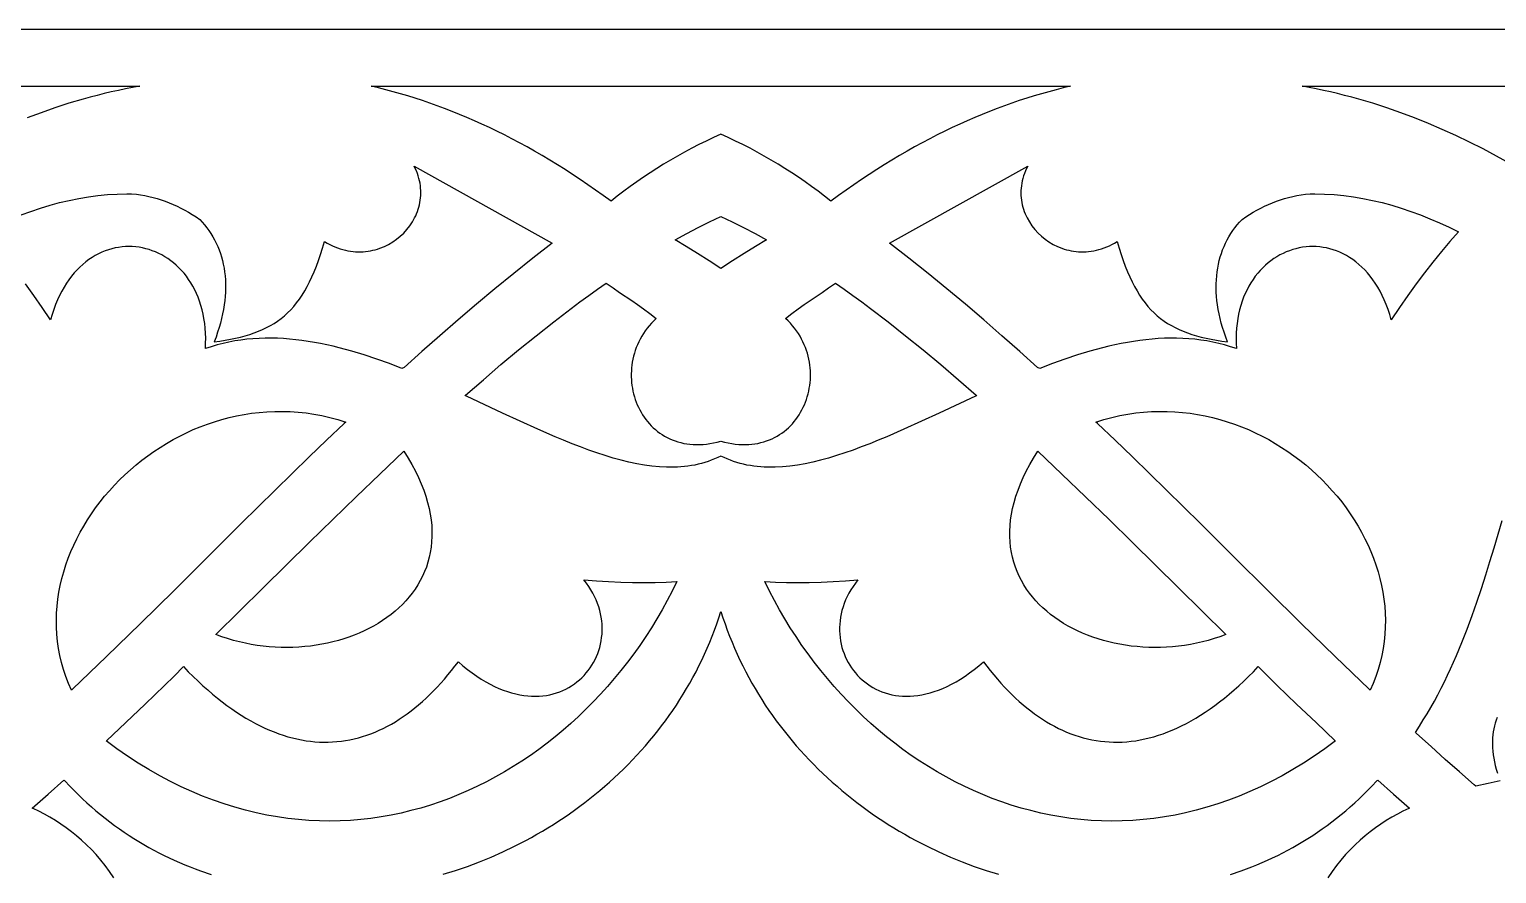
# Model space of a CAD drawing. Extents: x -170 to 170, y -20 to 44.
# Drawn here: x 58.9 to 114.6, y 11.5 to 43.5 of the extents above; entities that cross this region are included whole.
import ezdxf

# ---------------------------------------------------------------- set-up
doc = ezdxf.new("R2010")
doc.units = 0
doc.header["$MEASUREMENT"] = 0
doc.layers.add('LAYER_1', color=18, linetype='CONTINUOUS')

msp = doc.modelspace()

# ---------------------------------------------------------------- linework, layer by layer
at = {"layer": 'LAYER_1'}
for points in [[(170.235, 43.518), (-170.138, 43.518)], [(48.506, 41.362), (63.097, 41.361), (62.826, 41.313), (62.556, 41.262), (62.286, 41.206), (62.017, 41.147), (61.748, 41.084), (61.48, 41.017), (61.212, 40.947), (60.945, 40.873), (60.412, 40.715), (59.881, 40.543), (59.352, 40.358), (58.826, 40.16)], [(115.078, 38.44), (114.568, 38.718), (114.056, 38.987), (113.541, 39.245), (113.024, 39.491), (112.505, 39.726), (111.983, 39.949), (111.459, 40.16), (110.932, 40.358), (110.404, 40.543), (109.873, 40.715), (109.34, 40.873), (109.072, 40.947), (108.805, 41.017), (108.536, 41.084), (108.268, 41.147), (107.998, 41.206), (107.728, 41.262), (107.458, 41.313), (107.188, 41.361), (121.778, 41.362)], [(58.605, 36.486), (58.968, 36.62), (59.33, 36.742), (59.693, 36.853), (60.057, 36.952), (60.42, 37.038), (60.784, 37.112), (61.147, 37.173), (61.511, 37.221), (61.875, 37.256), (62.24, 37.277), (62.604, 37.284), (62.786, 37.283), (62.969, 37.277), (63.129, 37.251), (63.289, 37.221), (63.447, 37.186), (63.604, 37.147), (63.759, 37.103), (63.913, 37.054), (64.065, 37.001), (64.216, 36.943), (64.366, 36.881), (64.514, 36.814), (64.66, 36.742), (64.806, 36.666), (64.95, 36.585), (65.092, 36.499), (65.233, 36.408), (65.373, 36.312), (65.467, 36.211), (65.556, 36.107), (65.642, 36), (65.722, 35.889), (65.798, 35.775), (65.87, 35.658), (65.936, 35.538), (65.998, 35.415), (66.056, 35.289), (66.108, 35.16), (66.155, 35.028), (66.198, 34.893), (66.235, 34.755), (66.267, 34.615), (66.294, 34.472), (66.316, 34.326), (66.333, 34.178), (66.345, 34.027), (66.351, 33.874), (66.352, 33.718), (66.347, 33.56), (66.337, 33.399), (66.322, 33.236), (66.3, 33.071), (66.273, 32.903), (66.241, 32.734), (66.203, 32.562), (66.159, 32.388), (66.109, 32.213), (66.053, 32.035), (65.991, 31.855), (65.923, 31.674), (66.135, 31.704), (66.341, 31.737), (66.539, 31.773), (66.731, 31.813), (66.917, 31.857), (67.097, 31.904), (67.27, 31.956), (67.438, 32.013), (67.6, 32.074), (67.756, 32.141), (67.907, 32.213), (68.053, 32.291), (68.193, 32.374), (68.329, 32.464), (68.46, 32.561), (68.586, 32.664), (68.708, 32.775), (68.826, 32.893), (68.939, 33.018), (69.049, 33.152), (69.154, 33.293), (69.256, 33.444), (69.355, 33.603), (69.45, 33.771), (69.542, 33.948), (69.631, 34.135), (69.717, 34.332), (69.8, 34.539), (69.881, 34.756), (69.96, 34.985), (70.036, 35.224), (70.11, 35.474), (70.208, 35.416), (70.306, 35.363), (70.405, 35.315), (70.503, 35.272), (70.602, 35.233), (70.701, 35.199), (70.799, 35.17), (70.898, 35.145), (70.996, 35.125), (71.093, 35.109), (71.191, 35.097), (71.287, 35.089), (71.384, 35.085), (71.479, 35.085), (71.574, 35.089), (71.667, 35.097), (71.76, 35.109), (71.852, 35.124), (71.943, 35.143), (72.032, 35.166), (72.12, 35.191), (72.207, 35.221), (72.376, 35.288), (72.539, 35.368), (72.695, 35.46), (72.842, 35.563), (72.982, 35.676), (73.112, 35.798), (73.232, 35.93), (73.341, 36.069), (73.44, 36.217), (73.526, 36.371), (73.565, 36.451), (73.6, 36.532), (73.632, 36.614), (73.661, 36.698), (73.686, 36.783), (73.708, 36.869), (73.726, 36.957), (73.74, 37.045), (73.751, 37.134), (73.757, 37.224), (73.76, 37.315), (73.758, 37.407), (73.753, 37.499), (73.743, 37.591), (73.729, 37.684), (73.71, 37.777), (73.687, 37.871), (73.66, 37.964), (73.628, 38.058), (73.591, 38.152), (73.549, 38.246), (73.502, 38.339), (78.739, 35.415), (78.007, 34.844), (77.284, 34.267), (76.571, 33.685), (75.867, 33.097), (75.171, 32.504), (74.483, 31.906), (73.803, 31.304), (73.129, 30.698), (73.043, 30.668), (72.568, 30.849), (72.092, 31.02), (71.617, 31.177), (71.142, 31.321), (70.905, 31.388), (70.668, 31.45), (70.431, 31.508), (70.194, 31.561), (69.958, 31.61), (69.722, 31.654), (69.487, 31.693), (69.252, 31.727), (69.017, 31.756), (68.783, 31.779), (68.55, 31.797), (68.317, 31.808), (68.085, 31.813), (67.854, 31.812), (67.623, 31.805), (67.393, 31.791), (67.164, 31.77), (66.936, 31.742), (66.708, 31.707), (66.482, 31.664), (66.256, 31.614), (66.032, 31.556), (65.809, 31.49), (65.587, 31.416), (65.596, 31.618), (65.598, 31.815), (65.592, 32.007), (65.579, 32.194), (65.56, 32.376), (65.534, 32.554), (65.501, 32.726), (65.463, 32.893), (65.418, 33.055), (65.367, 33.212), (65.311, 33.363), (65.249, 33.509), (65.182, 33.65), (65.111, 33.786), (65.034, 33.915), (64.953, 34.04), (64.867, 34.158), (64.777, 34.272), (64.684, 34.379), (64.586, 34.481), (64.485, 34.577), (64.381, 34.667), (64.273, 34.751), (64.163, 34.829), (64.05, 34.901), (63.934, 34.968), (63.816, 35.028), (63.696, 35.082), (63.574, 35.13), (63.45, 35.171), (63.325, 35.206), (63.199, 35.235), (63.071, 35.258), (62.943, 35.274), (62.814, 35.283), (62.684, 35.286), (62.555, 35.283), (62.425, 35.273), (62.295, 35.256), (62.166, 35.232), (62.037, 35.202), (61.909, 35.164), (61.782, 35.12), (61.657, 35.069), (61.532, 35.01), (61.409, 34.945), (61.289, 34.873), (61.17, 34.793), (61.053, 34.706), (60.939, 34.612), (60.827, 34.511), (60.718, 34.402), (60.613, 34.286), (60.51, 34.163), (60.411, 34.031), (60.316, 33.893), (60.225, 33.746), (60.137, 33.592), (60.054, 33.431), (59.976, 33.261), (59.902, 33.084), (59.833, 32.899), (59.769, 32.706), (59.71, 32.504), (59.398, 32.975), (59.085, 33.429), (58.769, 33.867)], [(114.711, 15.03), (114.246, 14.936), (113.78, 14.833), (113.718, 14.887), (113.16, 15.371), (112.62, 15.849), (112.082, 16.332), (111.531, 16.833), (111.488, 16.873), (111.641, 17.107), (111.789, 17.343), (111.933, 17.58), (112.073, 17.819), (112.208, 18.059), (112.339, 18.301), (112.466, 18.545), (112.589, 18.79), (112.709, 19.036), (112.825, 19.283), (113.047, 19.781), (113.256, 20.284), (113.454, 20.79), (113.643, 21.299), (113.822, 21.81), (113.994, 22.324), (114.159, 22.839), (114.319, 23.355), (114.475, 23.871), (114.779, 24.903)], [(74.613, 11.492), (75.074, 11.636), (75.532, 11.794), (75.984, 11.964), (76.432, 12.148), (76.875, 12.345), (77.312, 12.554), (77.742, 12.776), (77.955, 12.892), (78.167, 13.011), (78.376, 13.133), (78.584, 13.258), (78.79, 13.386), (78.994, 13.517), (79.196, 13.651), (79.396, 13.787), (79.594, 13.927), (79.79, 14.07), (79.984, 14.216), (80.175, 14.364), (80.364, 14.516), (80.551, 14.67), (80.736, 14.827), (80.918, 14.987), (81.097, 15.15), (81.274, 15.315), (81.449, 15.483), (81.621, 15.654), (81.79, 15.828), (81.956, 16.004), (82.12, 16.183), (82.28, 16.365), (82.438, 16.549), (82.593, 16.736), (82.745, 16.925), (82.893, 17.117), (83.039, 17.311), (83.181, 17.508), (83.321, 17.707), (83.456, 17.909), (83.589, 18.114), (83.718, 18.32), (83.844, 18.529), (83.966, 18.741), (84.085, 18.955), (84.2, 19.171), (84.311, 19.389), (84.419, 19.61), (84.523, 19.833), (84.623, 20.059), (84.72, 20.286), (84.812, 20.516), (84.9, 20.748), (84.985, 20.982), (85.065, 21.219), (85.142, 21.457), (85.219, 21.219), (85.3, 20.982), (85.384, 20.748), (85.472, 20.516), (85.565, 20.286), (85.661, 20.059), (85.761, 19.833), (85.865, 19.61), (85.973, 19.389), (86.084, 19.171), (86.199, 18.955), (86.318, 18.741), (86.44, 18.529), (86.566, 18.32), (86.695, 18.114), (86.828, 17.909), (86.964, 17.707), (87.103, 17.508), (87.245, 17.311), (87.391, 17.117), (87.54, 16.925), (87.692, 16.736), (87.846, 16.549), (88.004, 16.365), (88.165, 16.183), (88.328, 16.004), (88.495, 15.828), (88.664, 15.654), (88.836, 15.483), (89.01, 15.315), (89.187, 15.15), (89.367, 14.987), (89.549, 14.827), (89.733, 14.67), (89.92, 14.516), (90.109, 14.364), (90.301, 14.216), (90.495, 14.07), (90.69, 13.927), (90.888, 13.787), (91.088, 13.651), (91.29, 13.517), (91.494, 13.386), (91.7, 13.258), (91.908, 13.133), (92.118, 13.011), (92.329, 12.892), (92.542, 12.776), (92.973, 12.554), (93.41, 12.345), (93.852, 12.148), (94.3, 11.964), (94.753, 11.794), (95.21, 11.636), (95.671, 11.492)], [(114.589, 17.43), (114.551, 17.33), (114.517, 17.226), (114.487, 17.12), (114.462, 17.01), (114.442, 16.897), (114.426, 16.781), (114.415, 16.662), (114.41, 16.541), (114.409, 16.416), (114.414, 16.289), (114.424, 16.159), (114.44, 16.027), (114.461, 15.892), (114.488, 15.754), (114.52, 15.614), (114.559, 15.472), (114.603, 15.327)], [(62.119, 11.362), (61.956, 11.597), (61.789, 11.821), (61.617, 12.034), (61.441, 12.237), (61.262, 12.43), (61.078, 12.613), (60.891, 12.787), (60.699, 12.952), (60.505, 13.108), (60.306, 13.256), (60.104, 13.396), (59.899, 13.529), (59.691, 13.654), (59.48, 13.772), (59.265, 13.884), (59.048, 13.99), (59.021, 14.003), (59.62, 14.528), (60.222, 15.065), (60.245, 15.042), (60.269, 15.017), (60.43, 14.847), (60.593, 14.68), (60.758, 14.517), (60.925, 14.358), (61.094, 14.202), (61.265, 14.051), (61.437, 13.903), (61.612, 13.758), (61.788, 13.618), (61.965, 13.481), (62.144, 13.347), (62.325, 13.217), (62.508, 13.091), (62.692, 12.969), (62.877, 12.85), (63.064, 12.735), (63.252, 12.623), (63.442, 12.514), (63.633, 12.41), (63.825, 12.309), (64.019, 12.211), (64.213, 12.117), (64.409, 12.026), (64.606, 11.938), (64.805, 11.854), (65.004, 11.774), (65.204, 11.697), (65.405, 11.623), (65.811, 11.486)], [(104.474, 11.486), (104.879, 11.623), (105.08, 11.697), (105.28, 11.774), (105.48, 11.854), (105.678, 11.938), (105.875, 12.026), (106.071, 12.117), (106.266, 12.211), (106.459, 12.309), (106.651, 12.41), (106.842, 12.514), (107.032, 12.623), (107.22, 12.735), (107.407, 12.85), (107.593, 12.969), (107.777, 13.091), (107.959, 13.217), (108.14, 13.347), (108.319, 13.481), (108.497, 13.618), (108.673, 13.758), (108.847, 13.903), (109.02, 14.051), (109.19, 14.202), (109.359, 14.358), (109.526, 14.517), (109.691, 14.68), (109.854, 14.847), (110.015, 15.017), (110.039, 15.042), (110.062, 15.065), (110.665, 14.528), (111.264, 14.003), (111.237, 13.99), (111.019, 13.884), (110.805, 13.772), (110.593, 13.654), (110.385, 13.529), (110.18, 13.396), (109.978, 13.256), (109.78, 13.108), (109.585, 12.952), (109.394, 12.787), (109.206, 12.613), (109.023, 12.43), (108.843, 12.237), (108.667, 12.034), (108.496, 11.821), (108.328, 11.597), (108.165, 11.362)]]:
    msp.add_lwpolyline(points, dxfattribs=at)
for points in [[(98.133, 41.297), (97.856, 41.227), (97.579, 41.154), (97.301, 41.076), (97.022, 40.994), (96.743, 40.908), (96.463, 40.817), (96.183, 40.722), (95.902, 40.622), (95.621, 40.517), (95.339, 40.408), (95.057, 40.295), (94.774, 40.177), (94.491, 40.054), (94.207, 39.926), (93.923, 39.794), (93.638, 39.657), (93.353, 39.515), (93.067, 39.368), (92.781, 39.217), (92.494, 39.06), (92.207, 38.899), (91.92, 38.732), (91.631, 38.561), (91.343, 38.384), (91.054, 38.203), (90.764, 38.016), (90.474, 37.824), (90.184, 37.627), (89.893, 37.425), (89.601, 37.218), (89.31, 37.005), (89.07, 37.196), (88.828, 37.382), (88.582, 37.564), (88.334, 37.742), (88.083, 37.915), (87.829, 38.084), (87.573, 38.248), (87.313, 38.409), (87.051, 38.565), (86.787, 38.717), (86.519, 38.866), (86.249, 39.01), (85.976, 39.15), (85.701, 39.286), (85.423, 39.418), (85.142, 39.546), (84.861, 39.418), (84.583, 39.286), (84.308, 39.15), (84.035, 39.01), (83.765, 38.866), (83.498, 38.717), (83.233, 38.565), (82.971, 38.409), (82.712, 38.248), (82.455, 38.084), (82.201, 37.915), (81.95, 37.742), (81.702, 37.564), (81.457, 37.382), (81.214, 37.196), (80.975, 37.005), (80.683, 37.218), (80.392, 37.425), (80.101, 37.627), (79.81, 37.824), (79.52, 38.016), (79.231, 38.203), (78.942, 38.384), (78.653, 38.561), (78.365, 38.732), (78.077, 38.899), (77.79, 39.06), (77.503, 39.217), (77.217, 39.368), (76.931, 39.515), (76.646, 39.657), (76.361, 39.794), (76.077, 39.926), (75.793, 40.054), (75.51, 40.177), (75.227, 40.295), (74.945, 40.408), (74.663, 40.517), (74.382, 40.622), (74.101, 40.722), (73.821, 40.817), (73.542, 40.908), (73.262, 40.994), (72.984, 41.076), (72.706, 41.154), (72.428, 41.227), (72.151, 41.297), (71.875, 41.361), (98.41, 41.361)], [(96.736, 38.246), (96.694, 38.152), (96.657, 38.058), (96.625, 37.964), (96.597, 37.871), (96.574, 37.777), (96.555, 37.684), (96.541, 37.591), (96.532, 37.499), (96.526, 37.407), (96.524, 37.315), (96.527, 37.224), (96.534, 37.134), (96.544, 37.045), (96.558, 36.957), (96.576, 36.869), (96.598, 36.783), (96.623, 36.698), (96.652, 36.614), (96.684, 36.532), (96.72, 36.451), (96.758, 36.371), (96.845, 36.217), (96.943, 36.069), (97.053, 35.93), (97.173, 35.798), (97.303, 35.676), (97.442, 35.563), (97.59, 35.46), (97.745, 35.368), (97.908, 35.288), (98.077, 35.221), (98.164, 35.191), (98.252, 35.166), (98.342, 35.143), (98.432, 35.124), (98.524, 35.109), (98.617, 35.097), (98.711, 35.089), (98.805, 35.085), (98.901, 35.085), (98.997, 35.089), (99.094, 35.097), (99.191, 35.109), (99.289, 35.125), (99.387, 35.145), (99.485, 35.17), (99.584, 35.199), (99.682, 35.233), (99.781, 35.272), (99.88, 35.315), (99.978, 35.363), (100.077, 35.416), (100.175, 35.474), (100.249, 35.224), (100.325, 34.985), (100.403, 34.756), (100.484, 34.539), (100.567, 34.332), (100.653, 34.135), (100.742, 33.948), (100.834, 33.771), (100.929, 33.603), (101.028, 33.444), (101.13, 33.293), (101.236, 33.152), (101.345, 33.018), (101.459, 32.893), (101.576, 32.775), (101.698, 32.664), (101.824, 32.561), (101.955, 32.464), (102.091, 32.374), (102.232, 32.291), (102.377, 32.213), (102.528, 32.141), (102.685, 32.074), (102.847, 32.013), (103.014, 31.956), (103.188, 31.904), (103.367, 31.857), (103.553, 31.813), (103.745, 31.773), (103.944, 31.737), (104.149, 31.704), (104.361, 31.674), (104.293, 31.855), (104.231, 32.035), (104.176, 32.213), (104.126, 32.388), (104.082, 32.562), (104.043, 32.734), (104.011, 32.903), (103.984, 33.071), (103.963, 33.236), (103.947, 33.399), (103.937, 33.56), (103.933, 33.718), (103.933, 33.874), (103.94, 34.027), (103.951, 34.178), (103.968, 34.326), (103.99, 34.472), (104.017, 34.615), (104.049, 34.755), (104.087, 34.893), (104.129, 35.028), (104.177, 35.16), (104.229, 35.289), (104.286, 35.415), (104.348, 35.538), (104.415, 35.658), (104.486, 35.775), (104.562, 35.889), (104.643, 36), (104.728, 36.107), (104.818, 36.211), (104.912, 36.312), (105.051, 36.408), (105.192, 36.499), (105.335, 36.585), (105.479, 36.666), (105.624, 36.742), (105.771, 36.814), (105.919, 36.881), (106.068, 36.943), (106.219, 37.001), (106.372, 37.054), (106.525, 37.103), (106.681, 37.147), (106.837, 37.186), (106.995, 37.221), (107.155, 37.251), (107.316, 37.277), (107.498, 37.283), (107.68, 37.284), (108.045, 37.277), (108.409, 37.256), (108.773, 37.221), (109.137, 37.173), (109.501, 37.112), (109.864, 37.038), (110.228, 36.952), (110.591, 36.853), (110.954, 36.742), (111.317, 36.62), (111.679, 36.486), (112.042, 36.341), (112.404, 36.185), (112.766, 36.018), (113.128, 35.841), (112.799, 35.473), (112.474, 35.093), (112.152, 34.699), (111.832, 34.29), (111.515, 33.867), (111.2, 33.429), (110.886, 32.975), (110.574, 32.504), (110.516, 32.706), (110.452, 32.899), (110.383, 33.084), (110.309, 33.261), (110.23, 33.431), (110.147, 33.592), (110.06, 33.746), (109.968, 33.893), (109.873, 34.031), (109.774, 34.163), (109.672, 34.286), (109.566, 34.402), (109.457, 34.511), (109.346, 34.612), (109.231, 34.706), (109.115, 34.793), (108.996, 34.873), (108.875, 34.945), (108.752, 35.01), (108.628, 35.069), (108.502, 35.12), (108.375, 35.164), (108.247, 35.202), (108.119, 35.232), (107.989, 35.256), (107.86, 35.273), (107.73, 35.283), (107.6, 35.286), (107.471, 35.283), (107.342, 35.274), (107.213, 35.258), (107.086, 35.235), (106.959, 35.206), (106.834, 35.171), (106.71, 35.13), (106.588, 35.082), (106.468, 35.028), (106.35, 34.968), (106.235, 34.901), (106.121, 34.829), (106.011, 34.751), (105.903, 34.667), (105.799, 34.577), (105.698, 34.481), (105.601, 34.379), (105.507, 34.272), (105.417, 34.158), (105.332, 34.04), (105.25, 33.915), (105.174, 33.786), (105.102, 33.65), (105.035, 33.509), (104.974, 33.363), (104.917, 33.212), (104.867, 33.055), (104.822, 32.893), (104.783, 32.726), (104.751, 32.554), (104.724, 32.376), (104.705, 32.194), (104.692, 32.007), (104.687, 31.815), (104.689, 31.618), (104.698, 31.416), (104.476, 31.49), (104.252, 31.556), (104.028, 31.614), (103.803, 31.664), (103.576, 31.707), (103.349, 31.742), (103.121, 31.77), (102.891, 31.791), (102.662, 31.805), (102.431, 31.812), (102.199, 31.813), (101.967, 31.808), (101.735, 31.797), (101.501, 31.779), (101.267, 31.756), (101.033, 31.727), (100.798, 31.693), (100.562, 31.654), (100.326, 31.61), (100.09, 31.561), (99.854, 31.508), (99.617, 31.45), (99.38, 31.388), (99.142, 31.321), (98.667, 31.177), (98.192, 31.02), (97.717, 30.849), (97.242, 30.668), (97.155, 30.698), (96.482, 31.304), (95.801, 31.906), (95.113, 32.504), (94.418, 33.097), (93.713, 33.685), (93, 34.267), (92.278, 34.844), (91.545, 35.415), (96.782, 38.339)], [(85.574, 36.221), (86.006, 36.006), (86.439, 35.78), (86.873, 35.543), (86.454, 35.291), (86.025, 35.025), (85.588, 34.747), (85.142, 34.458), (84.697, 34.747), (84.259, 35.025), (83.83, 35.291), (83.411, 35.543), (83.845, 35.78), (84.278, 36.006), (84.71, 36.221), (85.142, 36.424)], [(89.822, 33.665), (90.154, 33.427), (90.487, 33.185), (90.82, 32.938), (91.485, 32.431), (92.15, 31.907), (92.817, 31.366), (93.484, 30.81), (94.153, 30.239), (94.823, 29.653), (94.845, 29.634), (94.797, 29.613), (93.427, 28.976), (92.753, 28.664), (92.088, 28.363), (91.433, 28.078), (91.109, 27.942), (90.788, 27.813), (90.47, 27.689), (90.155, 27.573), (89.843, 27.464), (89.534, 27.363), (89.229, 27.271), (88.927, 27.188), (88.629, 27.116), (88.335, 27.053), (88.045, 27.002), (87.758, 26.963), (87.476, 26.936), (87.198, 26.922), (86.925, 26.921), (86.79, 26.926), (86.656, 26.934), (86.523, 26.947), (86.391, 26.963), (86.261, 26.983), (86.132, 27.006), (86.004, 27.034), (85.877, 27.066), (85.751, 27.102), (85.627, 27.142), (85.504, 27.186), (85.383, 27.235), (85.262, 27.288), (85.142, 27.346), (85.022, 27.288), (84.902, 27.235), (84.78, 27.186), (84.657, 27.142), (84.533, 27.102), (84.407, 27.066), (84.281, 27.034), (84.153, 27.006), (84.023, 26.983), (83.893, 26.963), (83.761, 26.947), (83.629, 26.934), (83.495, 26.926), (83.36, 26.921), (83.086, 26.922), (82.808, 26.936), (82.526, 26.963), (82.24, 27.002), (81.949, 27.053), (81.655, 27.116), (81.357, 27.188), (81.055, 27.271), (80.75, 27.363), (80.441, 27.464), (80.13, 27.573), (79.815, 27.689), (79.496, 27.813), (79.175, 27.942), (78.852, 28.078), (78.196, 28.363), (77.531, 28.664), (76.857, 28.976), (75.487, 29.613), (75.439, 29.634), (75.461, 29.653), (76.132, 30.239), (76.801, 30.81), (77.468, 31.366), (78.134, 31.907), (78.8, 32.431), (79.465, 32.938), (79.797, 33.185), (80.13, 33.427), (80.463, 33.665), (80.796, 33.898), (81.053, 33.717), (81.297, 33.551), (81.759, 33.241), (81.985, 33.087), (82.213, 32.926), (82.446, 32.753), (82.688, 32.564), (82.595, 32.473), (82.506, 32.38), (82.423, 32.284), (82.345, 32.187), (82.271, 32.088), (82.203, 31.986), (82.14, 31.884), (82.081, 31.779), (82.028, 31.674), (81.979, 31.567), (81.935, 31.459), (81.895, 31.35), (81.86, 31.24), (81.83, 31.13), (81.804, 31.019), (81.783, 30.908), (81.766, 30.796), (81.754, 30.685), (81.746, 30.573), (81.742, 30.462), (81.743, 30.351), (81.748, 30.24), (81.757, 30.131), (81.77, 30.022), (81.787, 29.913), (81.808, 29.806), (81.833, 29.7), (81.862, 29.596), (81.895, 29.492), (81.932, 29.391), (81.973, 29.291), (82.017, 29.193), (82.065, 29.097), (82.117, 29.004), (82.172, 28.912), (82.231, 28.824), (82.294, 28.737), (82.36, 28.654), (82.429, 28.573), (82.502, 28.496), (82.578, 28.421), (82.657, 28.35), (82.74, 28.282), (82.826, 28.218), (82.915, 28.158), (83.007, 28.102), (83.102, 28.049), (83.2, 28.001), (83.301, 27.957), (83.405, 27.918), (83.512, 27.883), (83.622, 27.853), (83.734, 27.827), (83.849, 27.807), (83.967, 27.792), (84.088, 27.782), (84.211, 27.778), (84.336, 27.779), (84.465, 27.786), (84.595, 27.799), (84.728, 27.818), (84.864, 27.843), (85.001, 27.874), (85.142, 27.912), (85.283, 27.874), (85.421, 27.843), (85.556, 27.818), (85.689, 27.799), (85.82, 27.786), (85.948, 27.779), (86.074, 27.778), (86.197, 27.782), (86.317, 27.792), (86.435, 27.807), (86.55, 27.827), (86.663, 27.853), (86.772, 27.883), (86.879, 27.918), (86.983, 27.957), (87.084, 28.001), (87.183, 28.049), (87.278, 28.102), (87.37, 28.158), (87.459, 28.218), (87.544, 28.282), (87.627, 28.35), (87.706, 28.421), (87.782, 28.496), (87.855, 28.573), (87.925, 28.654), (87.991, 28.737), (88.053, 28.824), (88.112, 28.912), (88.167, 29.004), (88.219, 29.097), (88.267, 29.193), (88.312, 29.291), (88.352, 29.391), (88.389, 29.492), (88.422, 29.596), (88.451, 29.7), (88.476, 29.806), (88.498, 29.913), (88.515, 30.022), (88.528, 30.131), (88.537, 30.24), (88.542, 30.351), (88.542, 30.462), (88.538, 30.573), (88.53, 30.685), (88.518, 30.796), (88.501, 30.908), (88.48, 31.019), (88.454, 31.13), (88.424, 31.24), (88.389, 31.35), (88.35, 31.459), (88.306, 31.567), (88.257, 31.674), (88.203, 31.779), (88.145, 31.884), (88.081, 31.986), (88.013, 32.088), (87.94, 32.187), (87.862, 32.284), (87.778, 32.38), (87.69, 32.473), (87.596, 32.564), (87.839, 32.753), (88.072, 32.926), (88.299, 33.087), (88.525, 33.241), (88.987, 33.551), (89.231, 33.717), (89.489, 33.898)], [(68.809, 29.031), (69.107, 29.01), (69.406, 28.978), (69.706, 28.934), (70.007, 28.878), (70.308, 28.809), (70.609, 28.728), (70.911, 28.634), (70.85, 28.581), (70.187, 27.949), (69.53, 27.317), (68.231, 26.05), (66.947, 24.783), (65.671, 23.518), (64.399, 22.255), (63.124, 20.997), (61.841, 19.746), (61.195, 19.124), (60.545, 18.504), (60.508, 18.466), (60.394, 18.728), (60.293, 18.991), (60.205, 19.256), (60.13, 19.521), (60.067, 19.788), (60.016, 20.054), (59.978, 20.322), (59.951, 20.589), (59.937, 20.856), (59.933, 21.123), (59.941, 21.389), (59.96, 21.655), (59.99, 21.919), (60.03, 22.182), (60.081, 22.444), (60.142, 22.704), (60.213, 22.962), (60.293, 23.218), (60.384, 23.471), (60.483, 23.722), (60.592, 23.97), (60.71, 24.214), (60.836, 24.456), (60.971, 24.694), (61.114, 24.928), (61.266, 25.158), (61.425, 25.383), (61.592, 25.605), (61.766, 25.821), (61.947, 26.033), (62.136, 26.239), (62.331, 26.44), (62.533, 26.635), (62.742, 26.825), (62.956, 27.008), (63.176, 27.185), (63.403, 27.356), (63.634, 27.519), (63.871, 27.676), (64.114, 27.825), (64.361, 27.967), (64.613, 28.101), (64.869, 28.228), (65.129, 28.346), (65.394, 28.455), (65.662, 28.556), (65.934, 28.648), (66.21, 28.731), (66.489, 28.805), (66.77, 28.869), (67.055, 28.923), (67.342, 28.968), (67.631, 29.002), (67.923, 29.025), (68.217, 29.038), (68.512, 29.04)], [(102.068, 29.038), (102.361, 29.025), (102.653, 29.002), (102.942, 28.968), (103.229, 28.923), (103.514, 28.869), (103.796, 28.805), (104.074, 28.731), (104.35, 28.648), (104.622, 28.556), (104.89, 28.455), (105.155, 28.346), (105.416, 28.228), (105.672, 28.101), (105.924, 27.967), (106.171, 27.825), (106.413, 27.676), (106.65, 27.519), (106.882, 27.356), (107.108, 27.185), (107.328, 27.008), (107.543, 26.825), (107.751, 26.635), (107.953, 26.44), (108.148, 26.239), (108.337, 26.033), (108.518, 25.821), (108.693, 25.605), (108.86, 25.383), (109.019, 25.158), (109.17, 24.928), (109.313, 24.694), (109.448, 24.456), (109.575, 24.214), (109.692, 23.97), (109.801, 23.722), (109.901, 23.471), (109.991, 23.218), (110.072, 22.962), (110.143, 22.704), (110.204, 22.444), (110.254, 22.182), (110.295, 21.919), (110.324, 21.655), (110.343, 21.389), (110.351, 21.123), (110.348, 20.856), (110.333, 20.589), (110.306, 20.322), (110.268, 20.054), (110.218, 19.788), (110.155, 19.521), (110.079, 19.256), (109.991, 18.991), (109.89, 18.728), (109.776, 18.466), (109.739, 18.504), (109.089, 19.124), (108.443, 19.746), (107.16, 20.997), (105.886, 22.255), (104.613, 23.518), (103.338, 24.783), (102.053, 26.05), (100.754, 27.317), (100.097, 27.949), (99.434, 28.581), (99.373, 28.634), (99.675, 28.728), (99.976, 28.809), (100.278, 28.878), (100.578, 28.934), (100.878, 28.978), (101.178, 29.01), (101.476, 29.031), (101.773, 29.04)], [(73.278, 27.271), (73.423, 27.021), (73.554, 26.773), (73.672, 26.53), (73.777, 26.289), (73.87, 26.052), (73.95, 25.819), (74.017, 25.589), (74.073, 25.363), (74.117, 25.141), (74.15, 24.922), (74.172, 24.708), (74.182, 24.497), (74.182, 24.291), (74.171, 24.088), (74.151, 23.89), (74.12, 23.696), (74.079, 23.507), (74.029, 23.321), (73.97, 23.14), (73.902, 22.964), (73.825, 22.792), (73.74, 22.625), (73.646, 22.462), (73.545, 22.305), (73.436, 22.152), (73.319, 22.004), (73.195, 21.861), (73.064, 21.723), (72.926, 21.59), (72.782, 21.462), (72.631, 21.34), (72.475, 21.223), (72.312, 21.111), (72.144, 21.004), (71.971, 20.903), (71.793, 20.808), (71.61, 20.718), (71.423, 20.634), (71.231, 20.556), (71.035, 20.483), (70.836, 20.417), (70.633, 20.356), (70.426, 20.302), (70.217, 20.253), (70.005, 20.211), (69.79, 20.175), (69.573, 20.145), (69.354, 20.121), (69.133, 20.104), (68.91, 20.094), (68.686, 20.09), (68.461, 20.092), (68.236, 20.102), (68.009, 20.118), (67.783, 20.141), (67.556, 20.17), (67.329, 20.207), (67.103, 20.251), (66.878, 20.302), (66.653, 20.36), (66.43, 20.425), (66.207, 20.497), (65.987, 20.577), (67.776, 22.345), (69.536, 24.08), (70.416, 24.941), (71.304, 25.801), (72.204, 26.661), (73.12, 27.525)], [(98.081, 26.661), (98.98, 25.801), (99.868, 24.941), (100.749, 24.08), (102.508, 22.345), (104.297, 20.577), (104.077, 20.497), (103.855, 20.425), (103.631, 20.36), (103.407, 20.302), (103.181, 20.251), (102.955, 20.207), (102.728, 20.17), (102.502, 20.141), (102.275, 20.118), (102.049, 20.102), (101.823, 20.092), (101.598, 20.09), (101.374, 20.094), (101.152, 20.104), (100.931, 20.121), (100.712, 20.145), (100.494, 20.175), (100.28, 20.211), (100.067, 20.253), (99.858, 20.302), (99.652, 20.356), (99.449, 20.417), (99.249, 20.483), (99.053, 20.556), (98.861, 20.634), (98.674, 20.718), (98.491, 20.808), (98.313, 20.903), (98.14, 21.004), (97.972, 21.111), (97.81, 21.223), (97.653, 21.34), (97.503, 21.462), (97.358, 21.59), (97.221, 21.723), (97.09, 21.861), (96.966, 22.004), (96.849, 22.152), (96.739, 22.305), (96.638, 22.462), (96.544, 22.625), (96.459, 22.792), (96.382, 22.964), (96.314, 23.14), (96.255, 23.321), (96.205, 23.507), (96.165, 23.696), (96.134, 23.89), (96.113, 24.088), (96.102, 24.291), (96.102, 24.497), (96.113, 24.708), (96.134, 24.922), (96.167, 25.141), (96.211, 25.363), (96.267, 25.589), (96.335, 25.819), (96.415, 26.052), (96.507, 26.289), (96.612, 26.53), (96.73, 26.773), (96.861, 27.021), (97.006, 27.271), (97.164, 27.525)], [(80.419, 22.616), (80.885, 22.586), (81.342, 22.566), (81.789, 22.554), (82.226, 22.551), (82.652, 22.555), (83.069, 22.566), (83.474, 22.585), (83.297, 22.226), (83.111, 21.871), (82.918, 21.521), (82.717, 21.176), (82.508, 20.836), (82.291, 20.501), (82.067, 20.171), (81.836, 19.847), (81.597, 19.528), (81.352, 19.216), (81.1, 18.91), (80.841, 18.61), (80.576, 18.316), (80.304, 18.029), (80.026, 17.75), (79.742, 17.477), (79.452, 17.211), (79.156, 16.954), (78.855, 16.703), (78.548, 16.461), (78.235, 16.227), (77.918, 16.001), (77.595, 15.783), (77.268, 15.575), (76.936, 15.375), (76.599, 15.184), (76.257, 15.002), (75.912, 14.83), (75.562, 14.667), (75.208, 14.514), (74.85, 14.372), (74.489, 14.239), (74.124, 14.117), (73.755, 14.005), (73.383, 13.905), (73.009, 13.815), (72.631, 13.736), (72.25, 13.669), (71.866, 13.613), (71.48, 13.57), (71.092, 13.538), (70.701, 13.518), (70.308, 13.511), (69.913, 13.516), (69.517, 13.534), (69.118, 13.564), (68.718, 13.608), (68.317, 13.666), (67.915, 13.736), (67.511, 13.821), (67.106, 13.919), (66.701, 14.032), (66.295, 14.158), (65.889, 14.3), (65.482, 14.456), (65.075, 14.626), (64.668, 14.812), (64.261, 15.013), (63.854, 15.23), (63.447, 15.462), (63.041, 15.71), (62.636, 15.974), (62.232, 16.254), (61.828, 16.551), (61.835, 16.557), (62.565, 17.242), (63.303, 17.941), (64.037, 18.649), (64.398, 19.006), (64.754, 19.364), (64.939, 19.173), (65.124, 18.989), (65.308, 18.812), (65.492, 18.642), (65.676, 18.479), (65.859, 18.322), (66.042, 18.172), (66.224, 18.029), (66.405, 17.893), (66.587, 17.763), (66.767, 17.64), (66.948, 17.523), (67.127, 17.413), (67.306, 17.309), (67.485, 17.212), (67.663, 17.121), (67.84, 17.037), (68.017, 16.959), (68.193, 16.887), (68.368, 16.821), (68.543, 16.762), (68.717, 16.709), (68.89, 16.662), (69.062, 16.621), (69.234, 16.586), (69.405, 16.557), (69.576, 16.534), (69.745, 16.518), (69.914, 16.507), (70.082, 16.501), (70.249, 16.502), (70.415, 16.509), (70.58, 16.521), (70.745, 16.539), (70.908, 16.563), (71.071, 16.592), (71.232, 16.627), (71.393, 16.668), (71.553, 16.714), (71.711, 16.765), (71.869, 16.822), (72.026, 16.885), (72.182, 16.952), (72.336, 17.025), (72.49, 17.104), (72.642, 17.188), (72.794, 17.276), (72.944, 17.371), (73.093, 17.47), (73.241, 17.574), (73.388, 17.684), (73.533, 17.798), (73.678, 17.918), (73.821, 18.042), (73.963, 18.171), (74.104, 18.306), (74.243, 18.445), (74.381, 18.589), (74.518, 18.737), (74.654, 18.891), (74.788, 19.049), (74.921, 19.212), (75.053, 19.379), (75.183, 19.551), (75.359, 19.399), (75.534, 19.258), (75.708, 19.127), (75.881, 19.005), (76.052, 18.894), (76.222, 18.792), (76.39, 18.699), (76.557, 18.615), (76.722, 18.541), (76.885, 18.475), (77.046, 18.418), (77.205, 18.369), (77.361, 18.328), (77.516, 18.296), (77.668, 18.271), (77.817, 18.254), (77.964, 18.244), (78.108, 18.241), (78.249, 18.246), (78.388, 18.257), (78.523, 18.276), (78.655, 18.3), (78.784, 18.331), (78.909, 18.368), (79.031, 18.411), (79.15, 18.46), (79.264, 18.514), (79.375, 18.573), (79.482, 18.638), (79.585, 18.707), (79.684, 18.782), (79.779, 18.861), (79.869, 18.944), (79.955, 19.031), (80.037, 19.123), (80.113, 19.218), (80.185, 19.317), (80.252, 19.419), (80.315, 19.525), (80.372, 19.634), (80.424, 19.745), (80.47, 19.859), (80.511, 19.976), (80.547, 20.095), (80.577, 20.215), (80.602, 20.338), (80.62, 20.463), (80.633, 20.589), (80.64, 20.716), (80.64, 20.845), (80.635, 20.974), (80.622, 21.104), (80.604, 21.235), (80.579, 21.366), (80.547, 21.497), (80.509, 21.629), (80.463, 21.76), (80.411, 21.89), (80.352, 22.02), (80.285, 22.149), (80.211, 22.278), (80.13, 22.405), (80.041, 22.531), (79.944, 22.655)], [(90.244, 22.531), (90.155, 22.405), (90.073, 22.278), (89.999, 22.149), (89.933, 22.02), (89.873, 21.89), (89.821, 21.76), (89.776, 21.629), (89.737, 21.497), (89.705, 21.366), (89.68, 21.235), (89.662, 21.104), (89.65, 20.974), (89.644, 20.845), (89.645, 20.716), (89.651, 20.589), (89.664, 20.463), (89.683, 20.338), (89.707, 20.215), (89.737, 20.095), (89.773, 19.976), (89.814, 19.859), (89.861, 19.745), (89.913, 19.634), (89.97, 19.525), (90.032, 19.419), (90.099, 19.317), (90.171, 19.218), (90.248, 19.123), (90.329, 19.031), (90.415, 18.944), (90.506, 18.861), (90.6, 18.782), (90.699, 18.707), (90.802, 18.638), (90.909, 18.573), (91.02, 18.514), (91.135, 18.46), (91.253, 18.411), (91.375, 18.368), (91.501, 18.331), (91.629, 18.3), (91.762, 18.276), (91.897, 18.257), (92.035, 18.246), (92.176, 18.241), (92.32, 18.244), (92.467, 18.254), (92.617, 18.271), (92.769, 18.296), (92.923, 18.328), (93.08, 18.369), (93.239, 18.418), (93.4, 18.475), (93.563, 18.541), (93.728, 18.615), (93.894, 18.699), (94.063, 18.792), (94.232, 18.894), (94.404, 19.005), (94.577, 19.127), (94.75, 19.258), (94.926, 19.399), (95.102, 19.551), (95.232, 19.379), (95.363, 19.212), (95.496, 19.049), (95.631, 18.891), (95.766, 18.737), (95.903, 18.589), (96.041, 18.445), (96.181, 18.306), (96.321, 18.171), (96.463, 18.042), (96.607, 17.918), (96.751, 17.798), (96.897, 17.684), (97.043, 17.574), (97.191, 17.47), (97.341, 17.371), (97.491, 17.276), (97.642, 17.188), (97.795, 17.104), (97.948, 17.025), (98.103, 16.952), (98.259, 16.885), (98.415, 16.822), (98.573, 16.765), (98.732, 16.714), (98.891, 16.668), (99.052, 16.627), (99.214, 16.592), (99.376, 16.563), (99.54, 16.539), (99.704, 16.521), (99.87, 16.509), (100.036, 16.502), (100.203, 16.501), (100.371, 16.507), (100.539, 16.518), (100.709, 16.534), (100.879, 16.557), (101.05, 16.586), (101.222, 16.621), (101.395, 16.662), (101.568, 16.709), (101.742, 16.762), (101.917, 16.821), (102.092, 16.887), (102.268, 16.959), (102.445, 17.037), (102.622, 17.121), (102.8, 17.212), (102.978, 17.309), (103.157, 17.413), (103.337, 17.523), (103.517, 17.64), (103.698, 17.763), (103.879, 17.893), (104.061, 18.029), (104.243, 18.172), (104.425, 18.322), (104.609, 18.479), (104.792, 18.642), (104.976, 18.812), (105.16, 18.989), (105.345, 19.173), (105.53, 19.364), (105.886, 19.006), (106.248, 18.649), (106.982, 17.941), (107.72, 17.242), (108.449, 16.557), (108.456, 16.551), (108.052, 16.254), (107.648, 15.974), (107.243, 15.71), (106.837, 15.462), (106.431, 15.23), (106.024, 15.013), (105.617, 14.812), (105.21, 14.626), (104.803, 14.456), (104.396, 14.3), (103.989, 14.158), (103.583, 14.032), (103.178, 13.919), (102.773, 13.821), (102.37, 13.736), (101.967, 13.666), (101.566, 13.608), (101.166, 13.564), (100.768, 13.534), (100.371, 13.516), (99.976, 13.511), (99.583, 13.518), (99.193, 13.538), (98.804, 13.57), (98.418, 13.613), (98.035, 13.669), (97.654, 13.736), (97.276, 13.815), (96.901, 13.905), (96.529, 14.005), (96.161, 14.117), (95.796, 14.239), (95.434, 14.372), (95.076, 14.514), (94.722, 14.667), (94.373, 14.83), (94.027, 15.002), (93.686, 15.184), (93.349, 15.375), (93.017, 15.575), (92.689, 15.783), (92.366, 16.001), (92.049, 16.227), (91.737, 16.461), (91.43, 16.703), (91.128, 16.954), (90.832, 17.211), (90.542, 17.477), (90.258, 17.75), (89.98, 18.029), (89.709, 18.316), (89.443, 18.61), (89.184, 18.91), (88.932, 19.216), (88.687, 19.528), (88.449, 19.847), (88.217, 20.171), (87.993, 20.501), (87.777, 20.836), (87.568, 21.176), (87.366, 21.521), (87.173, 21.871), (86.988, 22.226), (86.81, 22.585), (87.216, 22.566), (87.632, 22.555), (88.059, 22.551), (88.496, 22.554), (88.943, 22.566), (89.399, 22.586), (89.865, 22.616), (90.34, 22.655)]]:
    msp.add_lwpolyline(points, close=True, dxfattribs=at)

doc.saveas('drawing.dxf')
